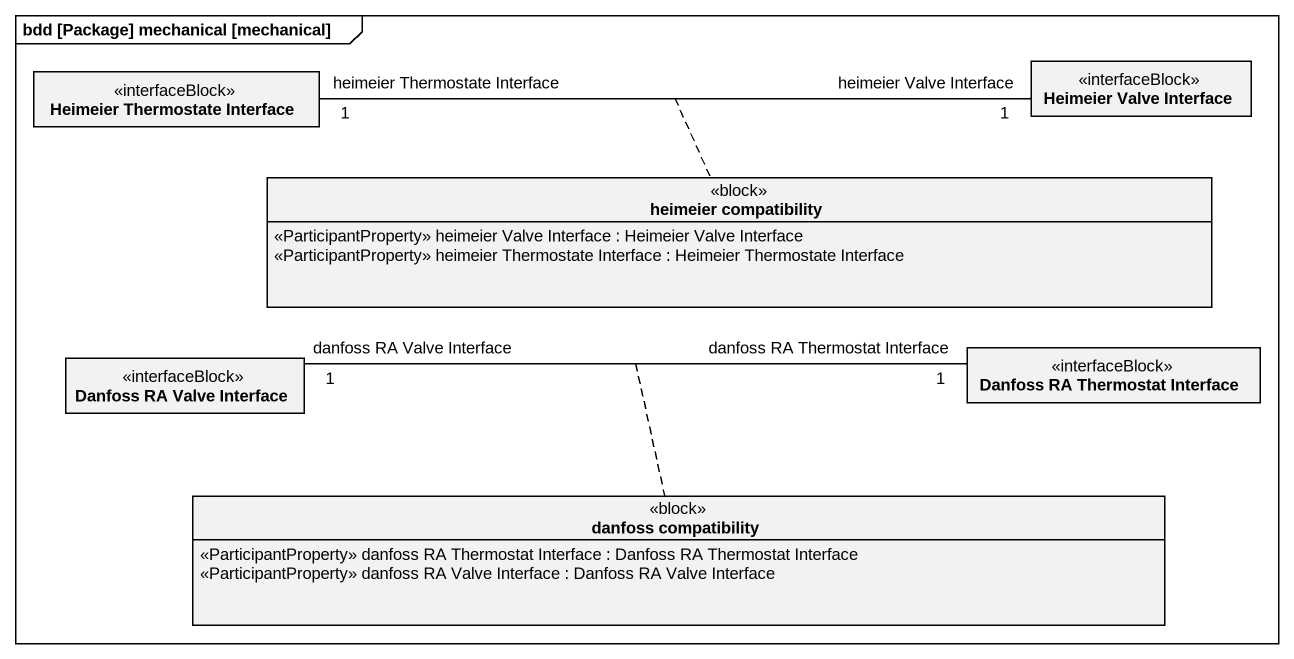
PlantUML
@startuml
mainframe bdd [Package] mechanical [mechanical]
hide circle
hide empty members
class "Heimeier Thermostate Interface" as Heimeier_Thermostate <<interfaceBlock>>
class "Heimeier Valve Interface" as Heimeier_Valve_Interface <<interfaceBlock>>
class "heimeier compatibility" as heimeier_compatibility <<block>> {
  <<ParticipantProperty>> heimeier Valve Interface : Heimeier Valve Interface
  <<ParticipantProperty>> heimeier Thermostate Interface : Heimeier Thermostate Interface
}
class "Danfoss RA Valve Interface" as Danfoss_RA_Valve_Interface <<interfaceBlock>>
class "Danfoss RA Thermostat Interface" as Danfoss_RA_Thermostat <<interfaceBlock>>
class "danfoss compatibility" as danfoss_compatibility <<block>> {
  <<ParticipantProperty>> danfoss RA Thermostat Interface : Danfoss RA Thermostat Interface
  <<ParticipantProperty>> danfoss RA Valve Interface : Danfoss RA Valve Interface
}
Heimeier_Thermostate "1\nheimeier Thermostate Interface" -right- "1\nheimeier Valve Interface" Heimeier_Valve_Interface
(Heimeier_Thermostate, Heimeier_Valve_Interface) .. heimeier_compatibility
Danfoss_RA_Valve_Interface "1\ndanfoss RA Valve Interface" -right- "1\ndanfoss RA Thermostat Interface" Danfoss_RA_Thermostat
(Danfoss_RA_Valve_Interface, Danfoss_RA_Thermostat) .. danfoss_compatibility
@enduml
